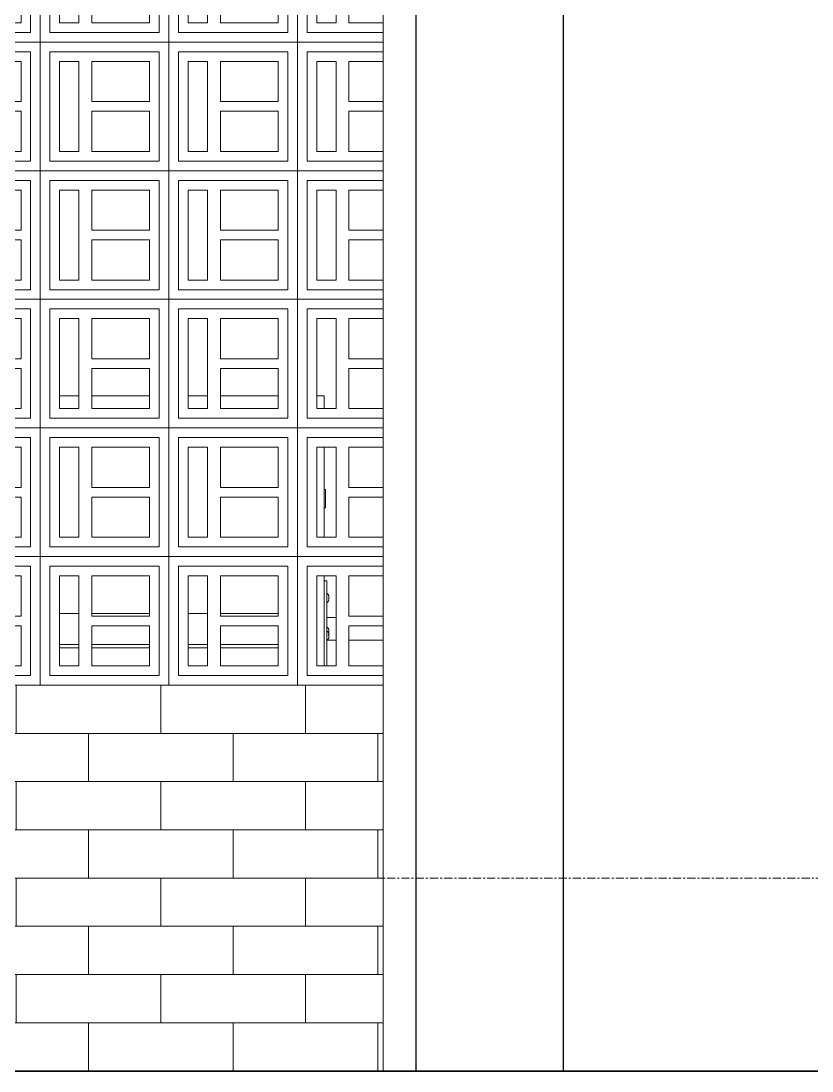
# Model space of a CAD drawing. Header units: inches. Extents: x 22 to 382261, y 22 to 371281.
# Drawn here: x 317504 to 318734, y 141619 to 143252 of the extents above; entities that cross this region are included whole.
import ezdxf

# ---------------------------------------------------------------- set-up
doc = ezdxf.new("R2010")
doc.units = ezdxf.units.IN
doc.header["$MEASUREMENT"] = 0
doc.linetypes.add('Grid Line 1_2_', pattern=[22.225, 12.7, -3.175, 3.175, -3.175])
for name, color, linetype, lineweight in [('A-FLOR', 192, 'Continuous', 9), ('A-FLOR-LEVL', 51, 'Continuous', 9), ('A-GENM', 13, 'Continuous', 9), ('A-GLAZ-CURT', 52, 'Continuous', 9), ('A-WALL', 113, 'Continuous', 9), ('A-WALL-PATT', 111, 'Continuous', 9), ('I-FURN', 30, 'Continuous', 9), ('Q-CASE', 31, 'Continuous', 9)]:
    doc.layers.add(name, color=color, linetype=linetype, lineweight=lineweight)

# ---------------------------------------------------------------- blocks, each defined once
blk = doc.blocks.new('Casework 4 - Casework 4-487880-Left Side Elevation')
at = {"layer": 'Q-CASE'}
for p, q in [((21524, 705), (21538.5, 705)), ((21524, 670), (21538.5, 670)), ((21558.9, 670), (21611.4, 670))]:
    blk.add_line(p, q, dxfattribs=at)
blk = doc.blocks.new('Ornamental_Gate_5113 - 6_ Mtl Gate-512628-Left Side Elevation')
at = {"layer": 'A-GENM'}
blk.add_line((21611.8, 1879.6), (21611.8, 0), dxfattribs=at)
blk = doc.blocks.new('s-wall - s-wall-779407-Left Side Elevation')
at = {"layer": 'A-GLAZ-CURT'}
for p, q in [((21611.8, 800), (21478.8, 800)), ((21478.8, 800), (21478.8, 600)), ((21493.8, 615), (21493.8, 785)), ((21493.8, 785), (21611.8, 785)), ((21611.8, 785), (21493.8, 785)), ((21493.8, 785), (21493.8, 615)), ((21508.8, 630), (21508.8, 770)), ((21508.8, 770), (21538.8, 770)), ((21538.8, 770), (21538.8, 630)), ((21558.8, 707.5), (21558.8, 770)), ((21558.8, 770), (21611.8, 770)), ((21611.8, 707.5), (21558.8, 707.5)), ((21558.8, 630), (21558.8, 692.5)), ((21558.8, 692.5), (21611.8, 692.5)), ((21538.8, 630), (21508.8, 630)), ((21611.8, 630), (21558.8, 630)), ((21611.8, 615), (21493.8, 615)), ((21493.8, 615), (21611.8, 615))]:
    blk.add_line(p, q, dxfattribs=at)
blk = doc.blocks.new('s-wall - s-wall-V7-Left Side Elevation')
at = {"layer": 'A-GLAZ-CURT'}
for p, q in [((21478.8, 800), (21278.8, 800)), ((21278.8, 800), (21278.8, 600)), ((21293.8, 615), (21293.8, 785)), ((21293.8, 785), (21463.8, 785)), ((21463.8, 785), (21293.8, 785)), ((21293.8, 785), (21293.8, 615)), ((21463.8, 785), (21463.8, 615)), ((21463.8, 615), (21463.8, 785)), ((21478.8, 600), (21478.8, 800)), ((21308.8, 630), (21308.8, 770)), ((21308.8, 770), (21338.8, 770)), ((21338.8, 770), (21338.8, 630)), ((21358.8, 707.5), (21358.8, 770)), ((21358.8, 770), (21448.8, 770)), ((21448.8, 770), (21448.8, 707.5)), ((21448.8, 707.5), (21358.8, 707.5)), ((21358.8, 630), (21358.8, 692.5)), ((21358.8, 692.5), (21448.8, 692.5)), ((21448.8, 692.5), (21448.8, 630)), ((21338.8, 630), (21308.8, 630)), ((21448.8, 630), (21358.8, 630)), ((21463.8, 615), (21293.8, 615)), ((21293.8, 615), (21463.8, 615))]:
    blk.add_line(p, q, dxfattribs=at)
blk = doc.blocks.new('s-wall - s-wall-V8-Left Side Elevation')
at = {"layer": 'A-GLAZ-CURT'}
for p, q in [((21611.8, 1000), (21478.8, 1000)), ((21478.8, 1000), (21478.8, 800)), ((21493.8, 815), (21493.8, 985)), ((21493.8, 985), (21611.8, 985)), ((21611.8, 985), (21493.8, 985)), ((21493.8, 985), (21493.8, 815)), ((21508.8, 830), (21508.8, 970)), ((21508.8, 970), (21538.8, 970)), ((21538.8, 970), (21538.8, 830)), ((21558.8, 907.5), (21558.8, 970)), ((21558.8, 970), (21611.8, 970)), ((21611.8, 907.5), (21558.8, 907.5)), ((21558.8, 830), (21558.8, 892.5)), ((21558.8, 892.5), (21611.8, 892.5)), ((21538.8, 830), (21508.8, 830)), ((21611.8, 830), (21558.8, 830)), ((21611.8, 815), (21493.8, 815)), ((21493.8, 815), (21611.8, 815)), ((21478.8, 800), (21611.8, 800))]:
    blk.add_line(p, q, dxfattribs=at)
blk = doc.blocks.new('s-wall - s-wall-V9-Left Side Elevation')
at = {"layer": 'A-GLAZ-CURT'}
for p, q in [((21478.8, 1000), (21278.8, 1000)), ((21278.8, 1000), (21278.8, 800)), ((21478.8, 800), (21478.8, 1000)), ((21293.8, 815), (21293.8, 985)), ((21293.8, 985), (21463.8, 985)), ((21463.8, 985), (21293.8, 985)), ((21293.8, 985), (21293.8, 815)), ((21463.8, 985), (21463.8, 815)), ((21463.8, 815), (21463.8, 985)), ((21308.8, 830), (21308.8, 970)), ((21308.8, 970), (21338.8, 970)), ((21338.8, 970), (21338.8, 830)), ((21358.8, 907.5), (21358.8, 970)), ((21358.8, 970), (21448.8, 970)), ((21448.8, 970), (21448.8, 907.5)), ((21448.8, 907.5), (21358.8, 907.5)), ((21358.8, 830), (21358.8, 892.5)), ((21358.8, 892.5), (21448.8, 892.5)), ((21448.8, 892.5), (21448.8, 830)), ((21338.8, 830), (21308.8, 830)), ((21448.8, 830), (21358.8, 830)), ((21463.8, 815), (21293.8, 815)), ((21293.8, 815), (21463.8, 815)), ((21278.8, 800), (21478.8, 800))]:
    blk.add_line(p, q, dxfattribs=at)
blk = doc.blocks.new('DFXFCFB - Dining_Table_9162-841493-Left Side Elevation')
at = {"layer": 'I-FURN'}
for p, q in [((21108.8, 1050.1), (21138.8, 1050.1)), ((21158.8, 1050.1), (21248.8, 1050.1)), ((21308.8, 1050.1), (21338.8, 1050.1)), ((21358.8, 1050.1), (21448.8, 1050.1)), ((21508.8, 1050.1), (21520.1, 1050.1)), ((21508.8, 1050.1), (21520.1, 1050.1)), ((21520.1, 1050.1), (21520.1, 1030)), ((21520.1, 1050.1), (21520.1, 1030)), ((21520.1, 970), (21520.1, 830)), ((21522.2, 904.5), (21520.1, 904.5)), ((21522.2, 875.6), (21522.2, 904.5)), ((21520.1, 875.6), (21522.2, 875.6)), ((21520.1, 770), (21520.1, 630)), ((21520.1, 630), (21520.1, 762.2)), ((21520.1, 762.2), (21524.4, 762.2)), ((21524.4, 762.2), (21524.4, 630)), ((21527.7, 733.8), (21527.7, 737.3)), ((21527.7, 733.8), (21527.7, 737.3)), ((21527.7, 733.8), (21527.7, 737.3)), ((21527.7, 733.8), (21527.7, 737.3)), ((21138.8, 711.7), (21108.8, 711.7)), ((21248.8, 711.7), (21158.8, 711.7)), ((21338.8, 711.7), (21308.8, 711.7)), ((21448.8, 711.7), (21358.8, 711.7)), ((21527.7, 681.2), (21527.7, 684.7)), ((21527.7, 681.2), (21527.7, 684.7)), ((21527.7, 681.2), (21527.7, 684.7)), ((21527.7, 681.2), (21527.7, 684.7)), ((21527.7, 675.2), (21527.7, 678.7)), ((21527.7, 675.2), (21527.7, 678.7)), ((21527.7, 675.2), (21527.7, 678.7)), ((21527.7, 675.2), (21527.7, 678.7)), ((21108.8, 663.5), (21138.8, 663.5)), ((21138.8, 658.2), (21108.8, 658.2)), ((21108.8, 658.2), (21138.8, 658.2)), ((21108.8, 658.2), (21138.8, 658.2)), ((21158.8, 663.5), (21248.8, 663.5)), ((21248.8, 658.2), (21158.8, 658.2)), ((21158.8, 658.2), (21248.8, 658.2)), ((21158.8, 658.2), (21248.8, 658.2)), ((21308.8, 663.5), (21338.8, 663.5)), ((21338.8, 658.2), (21308.8, 658.2)), ((21308.8, 658.2), (21338.8, 658.2)), ((21308.8, 658.2), (21338.8, 658.2)), ((21358.8, 663.5), (21448.8, 663.5)), ((21448.8, 658.2), (21358.8, 658.2)), ((21358.8, 658.2), (21448.8, 658.2)), ((21358.8, 658.2), (21448.8, 658.2))]:
    blk.add_line(p, q, dxfattribs=at)
at = {"layer": 'I-FURN', "flags": 128}
for points in [[(21524.4, 743.1), (21524.7, 742.9), (21524.9, 742.7), (21525.1, 742.5), (21525.4, 742.3), (21525.6, 742.1), (21525.8, 741.8), (21526, 741.6), (21526.2, 741.3), (21526.4, 741), (21526.6, 740.8), (21526.7, 740.5), (21526.9, 740.2), (21527, 739.9), (21527.1, 739.6), (21527.3, 739.3), (21527.4, 739), (21527.4, 738.7), (21527.5, 738.4), (21527.6, 738.1), (21527.6, 737.8), (21527.7, 737.5), (21527.7, 737.3)], [(21524.4, 743.1), (21524.7, 742.9), (21524.9, 742.7), (21525.1, 742.5), (21525.4, 742.3), (21525.6, 742.1), (21525.8, 741.8), (21526, 741.6), (21526.2, 741.3), (21526.4, 741), (21526.6, 740.8), (21526.7, 740.5), (21526.9, 740.2), (21527, 739.9), (21527.1, 739.6), (21527.3, 739.3), (21527.4, 739), (21527.4, 738.7), (21527.5, 738.4), (21527.6, 738.1), (21527.6, 737.8), (21527.7, 737.5), (21527.7, 737.3)], [(21527.7, 733.8), (21527.7, 733.5), (21527.6, 733.2), (21527.6, 732.9), (21527.5, 732.5), (21527.4, 732.2), (21527.3, 731.9), (21527.2, 731.6), (21527.1, 731.3), (21526.9, 731), (21526.8, 730.7), (21526.6, 730.5), (21526.5, 730.2), (21526.3, 729.9), (21526.1, 729.7), (21525.9, 729.4), (21525.7, 729.2), (21525.5, 728.9), (21525.2, 728.7), (21525, 728.5), (21524.8, 728.3), (21524.5, 728.1), (21524.4, 728)], [(21527.7, 733.8), (21527.7, 733.5), (21527.6, 733.2), (21527.6, 732.9), (21527.5, 732.5), (21527.4, 732.2), (21527.3, 731.9), (21527.2, 731.6), (21527.1, 731.3), (21526.9, 731), (21526.8, 730.7), (21526.6, 730.5), (21526.5, 730.2), (21526.3, 729.9), (21526.1, 729.7), (21525.9, 729.4), (21525.7, 729.2), (21525.5, 728.9), (21525.2, 728.7), (21525, 728.5), (21524.8, 728.3), (21524.5, 728.1), (21524.4, 728)], [(21524.4, 690.5), (21524.7, 690.3), (21524.9, 690.1), (21525.1, 689.9), (21525.4, 689.7), (21525.6, 689.5), (21525.8, 689.2), (21526, 689), (21526.2, 688.7), (21526.4, 688.5), (21526.6, 688.2), (21526.7, 687.9), (21526.9, 687.6), (21527, 687.3), (21527.1, 687), (21527.3, 686.7), (21527.4, 686.4), (21527.4, 686.1), (21527.5, 685.8), (21527.6, 685.5), (21527.6, 685.2), (21527.7, 684.9), (21527.7, 684.7)], [(21524.4, 690.5), (21524.7, 690.3), (21524.9, 690.1), (21525.1, 689.9), (21525.4, 689.7), (21525.6, 689.5), (21525.8, 689.2), (21526, 689), (21526.2, 688.7), (21526.4, 688.5), (21526.6, 688.2), (21526.7, 687.9), (21526.9, 687.6), (21527, 687.3), (21527.1, 687), (21527.3, 686.7), (21527.4, 686.4), (21527.4, 686.1), (21527.5, 685.8), (21527.6, 685.5), (21527.6, 685.2), (21527.7, 684.9), (21527.7, 684.7)], [(21524.4, 684.5), (21524.7, 684.3), (21524.9, 684.1), (21525.1, 683.9), (21525.4, 683.7), (21525.6, 683.4), (21525.8, 683.2), (21526, 683), (21526.2, 682.7), (21526.4, 682.4), (21526.6, 682.2), (21526.7, 681.9), (21526.9, 681.6), (21527, 681.3), (21527.1, 681), (21527.3, 680.7), (21527.4, 680.4), (21527.4, 680.1), (21527.5, 679.8), (21527.6, 679.5), (21527.6, 679.2), (21527.7, 678.9), (21527.7, 678.7)], [(21527.7, 675.2), (21527.7, 674.9), (21527.6, 674.6), (21527.6, 674.2), (21527.5, 673.9), (21527.4, 673.6), (21527.3, 673.3), (21527.2, 673), (21527.1, 672.7), (21526.9, 672.4), (21526.8, 672.1), (21526.6, 671.9), (21526.5, 671.6), (21526.3, 671.3), (21526.1, 671.1), (21525.9, 670.8), (21525.7, 670.6), (21525.5, 670.3), (21525.2, 670.1), (21525, 669.9), (21524.8, 669.7), (21524.5, 669.5), (21524.4, 669.4)], [(21527.7, 675.2), (21527.7, 674.9), (21527.6, 674.6), (21527.6, 674.2), (21527.5, 673.9), (21527.4, 673.6), (21527.3, 673.3), (21527.2, 673), (21527.1, 672.7), (21526.9, 672.4), (21526.8, 672.1), (21526.6, 671.9), (21526.5, 671.6), (21526.3, 671.3), (21526.1, 671.1), (21525.9, 670.8), (21525.7, 670.6), (21525.5, 670.3), (21525.2, 670.1), (21525, 669.9), (21524.8, 669.7), (21524.5, 669.5), (21524.4, 669.4)], [(21526.4, 682.4), (21526.6, 682.2), (21526.7, 681.9), (21526.9, 681.6), (21527, 681.3), (21527.1, 681), (21527.3, 680.7), (21527.4, 680.4), (21527.4, 680.1), (21527.5, 679.8), (21527.6, 679.5), (21527.6, 679.2), (21527.7, 678.9), (21527.7, 678.7)], [(21527.7, 681.2), (21527.7, 680.9), (21527.6, 680.6), (21527.6, 680.3), (21527.5, 679.9), (21527.4, 679.6), (21527.3, 679.3), (21527.2, 679), (21527.1, 678.7), (21526.9, 678.4), (21526.8, 678.2), (21526.6, 677.9), (21526.5, 677.6)], [(21527.7, 681.2), (21527.7, 680.9), (21527.6, 680.6), (21527.6, 680.3), (21527.5, 679.9), (21527.4, 679.6), (21527.3, 679.3), (21527.2, 679), (21527.1, 678.7), (21526.9, 678.4), (21526.8, 678.2), (21526.6, 677.9), (21526.5, 677.6)]]:
    blk.add_lwpolyline(points, dxfattribs=at)
blk = doc.blocks.new('DFXFCFB - Dining_Table_9162-V18-Left Side Elevation')
at = {"layer": 'I-FURN'}
for p, q in [((21527.7, 733.8), (21527.7, 737.3)), ((21527.7, 733.8), (21527.7, 737.3)), ((21527.7, 733.8), (21527.7, 737.3)), ((21527.7, 733.8), (21527.7, 737.3)), ((21527.7, 681.2), (21527.7, 684.7)), ((21527.7, 681.2), (21527.7, 684.7)), ((21527.7, 681.2), (21527.7, 684.7)), ((21527.7, 681.2), (21527.7, 684.7)), ((21527.7, 675.2), (21527.7, 678.7)), ((21527.7, 675.2), (21527.7, 678.7)), ((21527.7, 675.2), (21527.7, 678.7)), ((21527.7, 675.2), (21527.7, 678.7))]:
    blk.add_line(p, q, dxfattribs=at)
at = {"layer": 'I-FURN', "flags": 128}
for points in [[(21524.4, 743.1), (21524.7, 742.9), (21524.9, 742.7), (21525.1, 742.5), (21525.4, 742.3), (21525.6, 742.1), (21525.8, 741.8), (21526, 741.6), (21526.2, 741.3), (21526.4, 741), (21526.6, 740.8), (21526.7, 740.5), (21526.9, 740.2), (21527, 739.9), (21527.1, 739.6), (21527.3, 739.3), (21527.4, 739), (21527.4, 738.7), (21527.5, 738.4), (21527.6, 738.1), (21527.6, 737.8), (21527.7, 737.5), (21527.7, 737.3)], [(21524.4, 743.1), (21524.7, 742.9), (21524.9, 742.7), (21525.1, 742.5), (21525.4, 742.3), (21525.6, 742.1), (21525.8, 741.8), (21526, 741.6), (21526.2, 741.3), (21526.4, 741), (21526.6, 740.8), (21526.7, 740.5), (21526.9, 740.2), (21527, 739.9), (21527.1, 739.6), (21527.3, 739.3), (21527.4, 739), (21527.4, 738.7), (21527.5, 738.4), (21527.6, 738.1), (21527.6, 737.8), (21527.7, 737.5), (21527.7, 737.3)], [(21527.7, 733.8), (21527.7, 733.5), (21527.6, 733.2), (21527.6, 732.9), (21527.5, 732.5), (21527.4, 732.2), (21527.3, 731.9), (21527.2, 731.6), (21527.1, 731.3), (21526.9, 731), (21526.8, 730.7), (21526.6, 730.5), (21526.5, 730.2), (21526.3, 729.9), (21526.1, 729.7), (21525.9, 729.4), (21525.7, 729.2), (21525.5, 728.9), (21525.2, 728.7), (21525, 728.5), (21524.8, 728.3), (21524.5, 728.1), (21524.4, 728)], [(21527.7, 733.8), (21527.7, 733.5), (21527.6, 733.2), (21527.6, 732.9), (21527.5, 732.5), (21527.4, 732.2), (21527.3, 731.9), (21527.2, 731.6), (21527.1, 731.3), (21526.9, 731), (21526.8, 730.7), (21526.6, 730.5), (21526.5, 730.2), (21526.3, 729.9), (21526.1, 729.7), (21525.9, 729.4), (21525.7, 729.2), (21525.5, 728.9), (21525.2, 728.7), (21525, 728.5), (21524.8, 728.3), (21524.5, 728.1), (21524.4, 728)], [(21524.4, 690.5), (21524.7, 690.3), (21524.9, 690.1), (21525.1, 689.9), (21525.4, 689.7), (21525.6, 689.5), (21525.8, 689.2), (21526, 689), (21526.2, 688.7), (21526.4, 688.5), (21526.6, 688.2), (21526.7, 687.9), (21526.9, 687.6), (21527, 687.3), (21527.1, 687), (21527.3, 686.7), (21527.4, 686.4), (21527.4, 686.1), (21527.5, 685.8), (21527.6, 685.5), (21527.6, 685.2), (21527.7, 684.9), (21527.7, 684.7)], [(21524.4, 690.5), (21524.7, 690.3), (21524.9, 690.1), (21525.1, 689.9), (21525.4, 689.7), (21525.6, 689.5), (21525.8, 689.2), (21526, 689), (21526.2, 688.7), (21526.4, 688.5), (21526.6, 688.2), (21526.7, 687.9), (21526.9, 687.6), (21527, 687.3), (21527.1, 687), (21527.3, 686.7), (21527.4, 686.4), (21527.4, 686.1), (21527.5, 685.8), (21527.6, 685.5), (21527.6, 685.2), (21527.7, 684.9), (21527.7, 684.7)], [(21527.7, 675.2), (21527.7, 674.9), (21527.6, 674.6), (21527.6, 674.2), (21527.5, 673.9), (21527.4, 673.6), (21527.3, 673.3), (21527.2, 673), (21527.1, 672.7), (21526.9, 672.4), (21526.8, 672.1), (21526.6, 671.9), (21526.5, 671.6), (21526.3, 671.3), (21526.1, 671.1), (21525.9, 670.8), (21525.7, 670.6), (21525.5, 670.3), (21525.2, 670.1), (21525, 669.9), (21524.8, 669.7), (21524.5, 669.5), (21524.4, 669.4)], [(21527.7, 675.2), (21527.7, 674.9), (21527.6, 674.6), (21527.6, 674.2), (21527.5, 673.9), (21527.4, 673.6), (21527.3, 673.3), (21527.2, 673), (21527.1, 672.7), (21526.9, 672.4), (21526.8, 672.1), (21526.6, 671.9), (21526.5, 671.6), (21526.3, 671.3), (21526.1, 671.1), (21525.9, 670.8), (21525.7, 670.6), (21525.5, 670.3), (21525.2, 670.1), (21525, 669.9), (21524.8, 669.7), (21524.5, 669.5), (21524.4, 669.4)], [(21526.4, 682.4), (21526.6, 682.2), (21526.7, 681.9), (21526.9, 681.6), (21527, 681.3), (21527.1, 681), (21527.3, 680.7), (21527.4, 680.4), (21527.4, 680.1), (21527.5, 679.8), (21527.6, 679.5), (21527.6, 679.2), (21527.7, 678.9), (21527.7, 678.7)], [(21526.4, 682.4), (21526.6, 682.2), (21526.7, 681.9), (21526.9, 681.6), (21527, 681.3), (21527.1, 681), (21527.3, 680.7), (21527.4, 680.4), (21527.4, 680.1), (21527.5, 679.8), (21527.6, 679.5), (21527.6, 679.2), (21527.7, 678.9), (21527.7, 678.7)], [(21527.7, 681.2), (21527.7, 680.9), (21527.6, 680.6), (21527.6, 680.3), (21527.5, 679.9), (21527.4, 679.6), (21527.3, 679.3), (21527.2, 679), (21527.1, 678.7), (21526.9, 678.4), (21526.8, 678.2), (21526.6, 677.9), (21526.5, 677.6)], [(21527.7, 681.2), (21527.7, 680.9), (21527.6, 680.6), (21527.6, 680.3), (21527.5, 679.9), (21527.4, 679.6), (21527.3, 679.3), (21527.2, 679), (21527.1, 678.7), (21526.9, 678.4), (21526.8, 678.2), (21526.6, 677.9), (21526.5, 677.6)]]:
    blk.add_lwpolyline(points, dxfattribs=at)

msp = doc.modelspace()

# ---------------------------------------------------------------- hatches: boundary and pattern name
at = {"layer": 'A-WALL-PATT'}
h = msp.add_hatch(dxfattribs=at)
h.set_pattern_fill('FP_11', color=256, style=0, pattern_type=2)
h.set_pattern_definition([(0, (318733.995, 141919.45), (0, 75), []), (90, (318734, 141919.45), (-112.5, 75), [75, -75])])
h.paths.add_polyline_path([(316534, 141619.4), (318067, 141619.4), (318067, 142219.4), (316534, 142219.4), (316534, 142070.1)])
h.paths.add_polyline_path([(317790.9, 144619.4), (318734, 144619.4), (318734, 144834.4), (316534, 144834.4), (316534, 144619.4), (317563.9, 144619.4)])

# ---------------------------------------------------------------- linework, layer by layer
at = {"layer": 'A-FLOR', "lineweight": 35}
msp.add_line((330277.8, 141619.4), (272156.9, 141619.4), dxfattribs=at)
at = {"layer": 'A-FLOR-LEVL', "linetype": 'Grid Line 1_2_'}
for p, q in [((274645.6, 141919.4), (327919.2, 141919.4)), ((274645.6, 141619.4), (327919.2, 141619.4))]:
    msp.add_line(p, q, dxfattribs=at)
at = {"layer": 'A-WALL', "lineweight": 25}
for p, q in [((318117.8, 143419.4), (318117.8, 141619.4)), ((318347.8, 141619.4), (318347.8, 143419.4))]:
    msp.add_line(p, q, dxfattribs=at)
at = {"layer": 'A-WALL'}
msp.add_line((318067, 142219.4), (316534, 142219.4), dxfattribs=at)

# ---------------------------------------------------------------- block references
at = {"layer": 'A-GENM'}
msp.add_blockref('Ornamental_Gate_5113 - 6_ Mtl Gate-512628-Left Side Elevation', (296455.2, 141619.4), dxfattribs=at)
at = {"layer": 'A-GLAZ-CURT'}
for name, p in [('s-wall - s-wall-V9-Left Side Elevation', (296055.2, 142419.4)), ('s-wall - s-wall-V9-Left Side Elevation', (296255.2, 142419.4)), ('s-wall - s-wall-V9-Left Side Elevation', (296455.2, 142419.4)), ('s-wall - s-wall-V8-Left Side Elevation', (296455.2, 142419.4)), ('s-wall - s-wall-V9-Left Side Elevation', (296055.2, 142219.4)), ('s-wall - s-wall-V9-Left Side Elevation', (296255.2, 142219.4)), ('s-wall - s-wall-V9-Left Side Elevation', (296455.2, 142219.4)), ('s-wall - s-wall-V8-Left Side Elevation', (296455.2, 142219.4)), ('s-wall - s-wall-V9-Left Side Elevation', (296055.2, 142019.4)), ('s-wall - s-wall-V9-Left Side Elevation', (296255.2, 142019.4)), ('s-wall - s-wall-V9-Left Side Elevation', (296455.2, 142019.4)), ('s-wall - s-wall-V8-Left Side Elevation', (296455.2, 142019.4)), ('s-wall - s-wall-V9-Left Side Elevation', (296055.2, 141819.4)), ('s-wall - s-wall-V9-Left Side Elevation', (296255.2, 141819.4)), ('s-wall - s-wall-V9-Left Side Elevation', (296455.2, 141819.4)), ('s-wall - s-wall-V8-Left Side Elevation', (296455.2, 141819.4)), ('s-wall - s-wall-V9-Left Side Elevation', (296055.2, 141619.4)), ('s-wall - s-wall-V9-Left Side Elevation', (296255.2, 141619.4)), ('s-wall - s-wall-V9-Left Side Elevation', (296455.2, 141619.4)), ('s-wall - s-wall-V8-Left Side Elevation', (296455.2, 141619.4)), ('s-wall - s-wall-V7-Left Side Elevation', (296055.2, 141619.4)), ('s-wall - s-wall-V7-Left Side Elevation', (296255.2, 141619.4)), ('s-wall - s-wall-V7-Left Side Elevation', (296455.2, 141619.4)), ('s-wall - s-wall-779407-Left Side Elevation', (296455.2, 141619.4))]:
    msp.add_blockref(name, p, dxfattribs=at)
at = {"layer": 'I-FURN'}
for name in ['DFXFCFB - Dining_Table_9162-841493-Left Side Elevation', 'DFXFCFB - Dining_Table_9162-V18-Left Side Elevation']:
    msp.add_blockref(name, (296455.2, 141619.4), dxfattribs=at)
at = {"layer": 'Q-CASE'}
msp.add_blockref('Casework 4 - Casework 4-487880-Left Side Elevation', (296455.2, 141619.4), dxfattribs=at)

doc.saveas('drawing.dxf')
